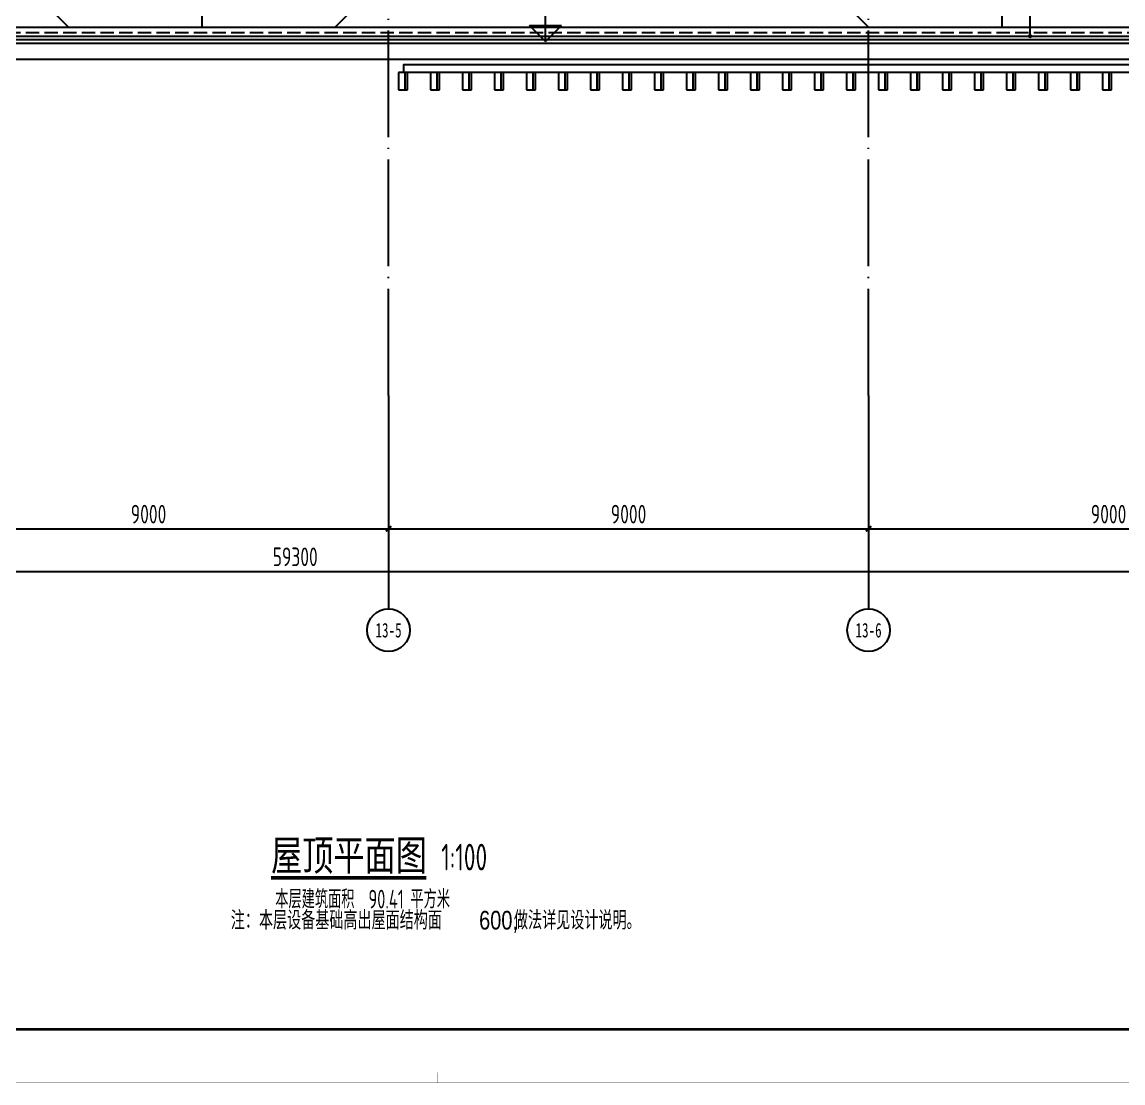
# Model space of a CAD drawing. Extents: x -228436 to 200315, y -41539 to 163917.
# Drawn here: x 23627 to 44270, y 104512 to 124398 of the extents above; entities that cross this region are included whole.
import ezdxf
from ezdxf.enums import TextEntityAlignment as Align

# ---------------------------------------------------------------- set-up
doc = ezdxf.new("R2010")
doc.units = 0
doc.header["$LTSCALE"] = 1000
doc.header["$MEASUREMENT"] = 0
doc.linetypes.add('X-104 13#平面$0$DASH', pattern=[0.35, 0.25, -0.1])
doc.linetypes.add('X-104 13#平面$0$DOTE', pattern=[2.42, 2, -0.2, 0.02, -0.2])
for name, color, linetype in [('02-TEXT_标注', 130, 'Continuous'), ('13#楼幕墙$0$A-C_玻璃幕墙', 140, 'Continuous'), ('13#楼幕墙$0$D-铝板', 181, 'Continuous'), ('AXIS_TEXT', 7, 'Continuous'), ('X-104 13#平面$0$01-标注_标高', 200, 'Continuous'), ('X-104 13#平面$0$01-标注_符号', 200, 'Continuous'), ('X-104 13#平面$0$01-标注_轴线坐标', 132, 'Continuous'), ('X-104 13#平面$0$02-TEXT_标注', 130, 'Continuous'), ('X-104 13#平面$0$02-TEXT_轴号', 7, 'Continuous'), ('X-104 13#平面$0$A-E_栏杆', 232, 'Continuous'), ('X-104 13#平面$0$A-O_分水线', 127, 'Continuous'), ('X-104 13#平面$0$A-O_屋面', 201, 'Continuous'), ('X-104 13#平面$0$A-TECH_结构', 21, 'Continuous'), ('X-104 13#平面$0$A_AXIS-轴线', 36, 'X-104 13#平面$0$DOTE'), ('X-104 13#平面$0$DIM_SYMB', 3, 'Continuous'), ('X-104 13#平面$0$X-104 13#平面$0$A-TECH_结构', 21, 'Continuous'), ('建-标注-文本', 254, 'Continuous')]:
    doc.layers.add(name, color=color, linetype=linetype)
doc.styles.add('COMPLEX', font='COMPLEX')
doc.styles.get("Standard").update_dxf_attribs({"font": 'ros.shx', "width": 0.8, "bigfont": 'jd.shx'})
doc.styles.add('X-104 13#平面$0$_TCH_AXIS', font='STXIHEI_0.TTF', dxfattribs={"width": 0.75})
doc.styles.add('X-104 13#平面$0$_TCH_DIM_T3', font='ros1.shx', dxfattribs={"width": 0.8, "bigfont": 'jd.shx'})
doc.styles.add('X-104 13#平面$0$_TCH_SPACE', font='STXIHEI_0.TTF', dxfattribs={"width": 0.75, "height": 5})
doc.styles.add('X-104 13#平面$0$Standard', font='ros1.shx', dxfattribs={"width": 0.75, "bigfont": 'jd.shx'})
doc.dimstyles.new('X-104 13#平面$0$_TCH_ARCH&&100', dxfattribs={"dimtxt": 350, "dimasz": 100, "dimexe": 250, "dimexo": 300, "dimgap": 100, "dimtad": 1, "dimdec": 0, "dimzin": 0, "dimdsep": 46, "dimtxsty": 'X-104 13#平面$0$_TCH_DIM_T3', "dimblk": 'X-104 13#平面$0$_ArchTick', "dimcen": 0.09, "dimclrt": 7, "dimazin": 2, "dimtfac": 1, "dimtdec": 0, "dimtix": 1, "dimtmove": 2, "dimatfit": 3, "dimfxl": 0, "dimtolj": 1, "dimtzin": 0, "dimarcsym": 0})

# ---------------------------------------------------------------- blocks, each defined once
blk = doc.blocks.new('图框-A1')
for points, const_width in [([(0, 0), (841, 0), (841, 594), (0, 594)], 0.05), ([(766, 584), (25, 584), (25, 10), (766, 10)], 0.5)]:
    blk.add_lwpolyline(points, close=True, dxfattribs=dict(const_width=const_width))
at = {"const_width": 0.05}
blk.add_lwpolyline([(420.5, 0), (420.5, 2)], dxfattribs=at)
blk = doc.blocks.new('_AXISO')
blk.add_circle((0, 0), 0.5)
at = {"layer": 'AXIS_TEXT', "style": 'COMPLEX', "width": 1.041667}
blk.add_attdef('A', text='', height=0.56, dxfattribs=at).set_placement((-0.25, -0.28), (0.25, -0.28), align=Align.FIT)
blk = doc.blocks.new('X-104 13#平面$0$_ArchTick')
at = {"color": 0, "linetype": 'ByBlock', "const_width": 0.4}
blk.add_lwpolyline([(-0.5, -0.5), (0.5, 0.5)], dxfattribs=at)
blk = doc.blocks.new('*D773')
at = {"layer": 'Defpoints', "color": 0, "transparency": 16777216}
for p in [(-900, -7401), (58400, -7401), (58400, -10701)]:
    blk.add_point(p, dxfattribs=at)
at = {"layer": 'X-104 13#平面$0$01-标注_轴线坐标', "color": 0, "lineweight": -2, "transparency": 16777216}
for p, q in [((-900, -7701), (-900, -10951)), ((58400, -7701), (58400, -10951)), ((-900, -10701), (58400, -10701))]:
    blk.add_line(p, q, dxfattribs=at)
at = {"layer": 'X-104 13#平面$0$01-标注_轴线坐标', "color": 0, "lineweight": -2, "transparency": 16777216, "xscale": 100, "yscale": 100, "zscale": 100, "rotation": 180}
blk.add_blockref('X-104 13#平面$0$_ArchTick', (-900, -10701), dxfattribs=at)
at = {"layer": 'X-104 13#平面$0$01-标注_轴线坐标', "color": 0, "lineweight": -2, "transparency": 16777216, "xscale": 100, "yscale": 100, "zscale": 100}
blk.add_blockref('X-104 13#平面$0$_ArchTick', (58400, -10701), dxfattribs=at)
at = {"layer": 'X-104 13#平面$0$01-标注_轴线坐标', "color": 7, "transparency": 16777216, "insert": (28750, -10426), "char_height": 350, "attachment_point": 5, "style": 'X-104 13#平面$0$_TCH_DIM_T3'}
blk.add_mtext('\\A1;59300', dxfattribs=at)
blk = doc.blocks.new('*D778')
at = {"layer": 'Defpoints', "color": 0, "transparency": 16777216}
for p in [(21500, -7401), (30500, -7401), (30500, -9901)]:
    blk.add_point(p, dxfattribs=at)
at = {"layer": 'X-104 13#平面$0$01-标注_轴线坐标', "color": 0, "lineweight": -2, "transparency": 16777216}
for p, q in [((21500, -7701), (21500, -10151)), ((30500, -7701), (30500, -10151)), ((21500, -9901), (30500, -9901))]:
    blk.add_line(p, q, dxfattribs=at)
at = {"layer": 'X-104 13#平面$0$01-标注_轴线坐标', "color": 0, "lineweight": -2, "transparency": 16777216, "xscale": 100, "yscale": 100, "zscale": 100, "rotation": 180}
blk.add_blockref('X-104 13#平面$0$_ArchTick', (21500, -9901), dxfattribs=at)
at = {"layer": 'X-104 13#平面$0$01-标注_轴线坐标', "color": 0, "lineweight": -2, "transparency": 16777216, "xscale": 100, "yscale": 100, "zscale": 100}
blk.add_blockref('X-104 13#平面$0$_ArchTick', (30500, -9901), dxfattribs=at)
at = {"layer": 'X-104 13#平面$0$01-标注_轴线坐标', "color": 7, "transparency": 16777216, "insert": (26000, -9626), "char_height": 350, "attachment_point": 5, "style": 'X-104 13#平面$0$_TCH_DIM_T3'}
blk.add_mtext('\\A1;9000', dxfattribs=at)
blk = doc.blocks.new('*D779')
at = {"layer": 'Defpoints', "color": 0, "transparency": 16777216}
for p in [(30500, -7401), (39500, -7401), (39500, -9901)]:
    blk.add_point(p, dxfattribs=at)
at = {"layer": 'X-104 13#平面$0$01-标注_轴线坐标', "color": 0, "lineweight": -2, "transparency": 16777216}
for p, q in [((30500, -7701), (30500, -10151)), ((39500, -7701), (39500, -10151)), ((30500, -9901), (39500, -9901))]:
    blk.add_line(p, q, dxfattribs=at)
at = {"layer": 'X-104 13#平面$0$01-标注_轴线坐标', "color": 0, "lineweight": -2, "transparency": 16777216, "xscale": 100, "yscale": 100, "zscale": 100, "rotation": 180}
blk.add_blockref('X-104 13#平面$0$_ArchTick', (30500, -9901), dxfattribs=at)
at = {"layer": 'X-104 13#平面$0$01-标注_轴线坐标', "color": 0, "lineweight": -2, "transparency": 16777216, "xscale": 100, "yscale": 100, "zscale": 100}
blk.add_blockref('X-104 13#平面$0$_ArchTick', (39500, -9901), dxfattribs=at)
at = {"layer": 'X-104 13#平面$0$01-标注_轴线坐标', "color": 7, "transparency": 16777216, "insert": (35000, -9626), "char_height": 350, "attachment_point": 5, "style": 'X-104 13#平面$0$_TCH_DIM_T3'}
blk.add_mtext('\\A1;9000', dxfattribs=at)
blk = doc.blocks.new('*D780')
at = {"layer": 'Defpoints', "color": 0, "transparency": 16777216}
for p in [(39500, -7401), (48500, -7401), (48500, -9901)]:
    blk.add_point(p, dxfattribs=at)
at = {"layer": 'X-104 13#平面$0$01-标注_轴线坐标', "color": 0, "lineweight": -2, "transparency": 16777216}
for p, q in [((39500, -7701), (39500, -10151)), ((48500, -7701), (48500, -10151)), ((39500, -9901), (48500, -9901))]:
    blk.add_line(p, q, dxfattribs=at)
at = {"layer": 'X-104 13#平面$0$01-标注_轴线坐标', "color": 0, "lineweight": -2, "transparency": 16777216, "xscale": 100, "yscale": 100, "zscale": 100, "rotation": 180}
blk.add_blockref('X-104 13#平面$0$_ArchTick', (39500, -9901), dxfattribs=at)
at = {"layer": 'X-104 13#平面$0$01-标注_轴线坐标', "color": 0, "lineweight": -2, "transparency": 16777216, "xscale": 100, "yscale": 100, "zscale": 100}
blk.add_blockref('X-104 13#平面$0$_ArchTick', (48500, -9901), dxfattribs=at)
at = {"layer": 'X-104 13#平面$0$01-标注_轴线坐标', "color": 7, "transparency": 16777216, "insert": (44000, -9626), "char_height": 350, "attachment_point": 5, "style": 'X-104 13#平面$0$_TCH_DIM_T3'}
blk.add_mtext('\\A1;9000', dxfattribs=at)
blk = doc.blocks.new('13#楼幕墙$0$leileilei')
for p, q in [((120, 325), (0, 325)), ((0, 325), (0, 0)), ((120, 325), (120, 0)), ((170, 325), (120, 325)), ((170, 0), (170, 325)), ((0, 0), (120, 0)), ((120, 0), (170, 0))]:
    blk.add_line(p, q)
blk = doc.blocks.new('13#楼幕墙')
at = {"layer": '13#楼幕墙$0$A-C_玻璃幕墙'}
blk.add_line((22100, 123700), (58400, 123700), dxfattribs=at)
at = {"layer": '13#楼幕墙$0$D-铝板'}
blk.add_lwpolyline([(58790, 123450), (30785, 123450), (30785, 123600), (58640, 123600)], close=True, dxfattribs=at)
for p in [(30685, 123125), (31285, 123125), (31885, 123125), (32485, 123125), (33085, 123125), (33685, 123125), (34285, 123125), (34885, 123125), (35485, 123125), (36085, 123125), (36685, 123125), (37285, 123125), (37885, 123125), (38485, 123125), (39085, 123125), (39685, 123125), (40285, 123125), (40885, 123125), (41485, 123125), (42085, 123125), (42685, 123125), (43285, 123125), (43885, 123125)]:
    blk.add_blockref('13#楼幕墙$0$leileilei', p, dxfattribs=at)
blk = doc.blocks.new('X-104 13#平面$0$ys')
for p, q in [((21500, 5311), (21500, -5000)), ((36500, 3240), (36500, -5000))]:
    blk.add_line(p, q)
for points in [[(24000, -5000), (36500, 7500)], [(19000, -5000), (8900, 5100)], [(34000, -5000), (23900, 5100)]]:
    blk.add_lwpolyline(points)
blk = doc.blocks.new('X-104 13#平面$0$A$C45D52E12')
at = {"layer": 'X-104 13#平面$0$X-104 13#平面$0$A-TECH_结构'}
blk.add_lwpolyline([(58300, -18800), (58300, 820), (53473, 4870), (38300, -3873), (38300, -8100), (12610, -8100), (4602, -2800), (-400, -2800), (-400, -20400), (22000, -20400), (22000, -18800)], close=True, dxfattribs=at)
blk = doc.blocks.new('X-104 13#平面$0$zzzzx')
at = {"layer": 'X-104 13#平面$0$01-标注_轴线坐标'}
for p, q in [((30500, -7401), (30500, -11401)), ((39500, -7401), (39500, -11401))]:
    blk.add_line(p, q, dxfattribs=at)
at = {"layer": 'X-104 13#平面$0$A_AXIS-轴线', "linetype": 'X-104 13#平面$0$DOTE'}
for p, q in [((30500, -7401), (30500, 28620.3)), ((39500, -7401), (39500, 28620.3))]:
    blk.add_line(p, q, dxfattribs=at)
at = {"layer": 'X-104 13#平面$0$01-标注_轴线坐标'}
ref = blk.add_blockref('_AXISO', (30500, -11801), dxfattribs=dict(at, xscale=800, yscale=800, zscale=800))
ref.add_attrib('A', '13-5', dxfattribs={"layer": 'X-104 13#平面$0$02-TEXT_轴号', "height": 272.14, "style": 'X-104 13#平面$0$_TCH_AXIS', "width": 0.898302}).set_placement((30255.3, -11937.1), (30744.7, -11937.1), align=Align.FIT)
ref = blk.add_blockref('_AXISO', (39500, -11801), dxfattribs=dict(at, xscale=800, yscale=800, zscale=800))
ref.add_attrib('A', '13-6', dxfattribs={"layer": 'X-104 13#平面$0$02-TEXT_轴号', "height": 272.14, "style": 'X-104 13#平面$0$_TCH_AXIS', "width": 0.898302}).set_placement((39255.3, -11937.1), (39744.7, -11937.1), align=Align.FIT)
for p1, p2, distance, picture, middle in [((-900, -7401), (58400, -7401), -3300, '*D773', (28750, -10426)), ((21500, -7401), (30500, -7401), -2500, '*D778', (26000, -9626)), ((30500, -7401), (39500, -7401), -2500, '*D779', (35000, -9626)), ((39500, -7401), (48500, -7401), -2500, '*D780', (44000, -9626))]:
    dim = blk.add_aligned_dim(p1=p1, p2=p2, distance=distance, dimstyle='X-104 13#平面$0$_TCH_ARCH&&100', dxfattribs=at)
    dim.commit()
    dim.dimension.update_dxf_attribs({"geometry": picture, "text_midpoint": middle})
blk = doc.blocks.new('X-104 13#平面')
at = {"layer": 'X-104 13#平面$0$01-标注_标高'}
for p, q in [((33441.7, 124032), (33441.7, 124732)), ((33441.7, 124032), (33141.7, 124332)), ((33141.7, 124332), (33741.7, 124332)), ((33441.7, 124032), (33741.7, 124332))]:
    blk.add_line(p, q, dxfattribs=at)
at = {"layer": 'X-104 13#平面$0$01-标注_符号'}
blk.add_line((42527.6, 124134.6), (42527.6, 125666.9), dxfattribs=at)
at = {"layer": 'X-104 13#平面$0$01-标注_符号', "const_width": 40}
blk.add_lwpolyline([(42527.6, 124114.6, 1), (42527.6, 124154.6, 1)], format="xyb", close=True, dxfattribs=at)
at = {"layer": 'X-104 13#平面$0$A-E_栏杆'}
for p, q in [((21670, 124130), (57970, 124130)), ((21730, 124070), (58030, 124070))]:
    blk.add_line(p, q, dxfattribs=at)
at = {"layer": 'X-104 13#平面$0$A-O_屋面'}
blk.add_lwpolyline([(58400, 123700), (58400, 143760), (53305, 148035), (37800, 139100), (37800, 135000), (12500, 135000), (4492.6, 140300), (-900, 140300), (-900, 122100), (22100, 122100), (22100, 123700)], close=True, dxfattribs=at)
blk.add_lwpolyline([(57800, 143250), (57800, 143480.2), (53240.9, 147305.6), (38400, 138753.3), (38400, 134400), (12319.4, 134400), (4312, 139700), (-300, 139700), (-300, 122700), (21500, 122700), (21500, 124300), (57800, 124300), (57800, 126850)], dxfattribs=at)
at = {"layer": 'X-104 13#平面$0$A-TECH_结构', "linetype": 'X-104 13#平面$0$DASH'}
blk.add_lwpolyline([(58100, 124000), (58100, 143620), (53261.3, 147680.2), (38100, 138926.8), (38100, 134700), (12409.7, 134700), (4402.3, 140000), (-600, 140000), (-600, 122400), (21800, 122400), (21800, 124000)], close=True, dxfattribs=at)
blk.add_lwpolyline([(57900, 143526.7), (53240, 147436.9), (38300, 138811.3), (38300, 134500), (12349.5, 134500), (4342.1, 139800), (-400, 139800), (-400, 122600), (21600, 122600), (21600, 124200), (57900, 124200), (57900, 143526.7)], dxfattribs=at)
at = {"layer": 'X-104 13#平面$0$DIM_SYMB', "const_width": 70}
blk.add_lwpolyline([(28297.5, 108355.3), (31207.5, 108355.3)], dxfattribs=at)
at = {"xscale": 100, "yscale": 100, "zscale": 100}
blk.add_blockref('图框-A1', (-10634.5, 104514.8), dxfattribs=at)
for name, p in [('X-104 13#平面$0$zzzzx', (0, 124800)), ('X-104 13#平面$0$A$C45D52E12', (-200, 142800))]:
    blk.add_blockref(name, p)
at = {"layer": 'X-104 13#平面$0$A-O_分水线'}
blk.add_blockref('X-104 13#平面$0$ys', (5500, 129300), dxfattribs=at)
at = {"layer": 'X-104 13#平面$0$A-TECH_结构'}
blk.add_blockref('13#楼幕墙', (0, 0), dxfattribs=at)
at = {"layer": 'X-104 13#平面$0$02-TEXT_标注', "style": 'X-104 13#平面$0$Standard', "width": 0.75}
for s, height, p in [('本层建筑面积', 347.29, (28376.1, 107783.6)), ('平方米', 347.29, (30909.5, 107783.6)), ('90.41', 350, (30122, 107783.6))]:
    blk.add_text(s, height=height, dxfattribs=at).set_placement(p)
at = {"layer": '建-标注-文本', "width": 0.75}
for s, height, style, p in [('屋顶平面图', 570.85, 'X-104 13#平面$0$_TCH_SPACE', (28297.5, 108495.3)), ('1:100', 500, 'X-104 13#平面$0$Standard', (31487.5, 108495.3))]:
    blk.add_text(s, height=height, dxfattribs=dict(at, style=style)).set_placement(p)

msp = doc.modelspace()

# ---------------------------------------------------------------- block references
msp.add_blockref('X-104 13#平面', (0, 0))

# ---------------------------------------------------------------- texts
at = {"layer": '02-TEXT_标注', "width": 0.8}
for s, height, p in [('注：本层设备基础高出屋面结构面', 347.287, (27541.9, 107388.4)), ('做法详见设计说明。', 347.29, (32851, 107388.4)), ('600,', 350, (32197.7, 107388.4))]:
    msp.add_text(s, height=height, dxfattribs=at).set_placement(p)

doc.saveas('drawing.dxf')
